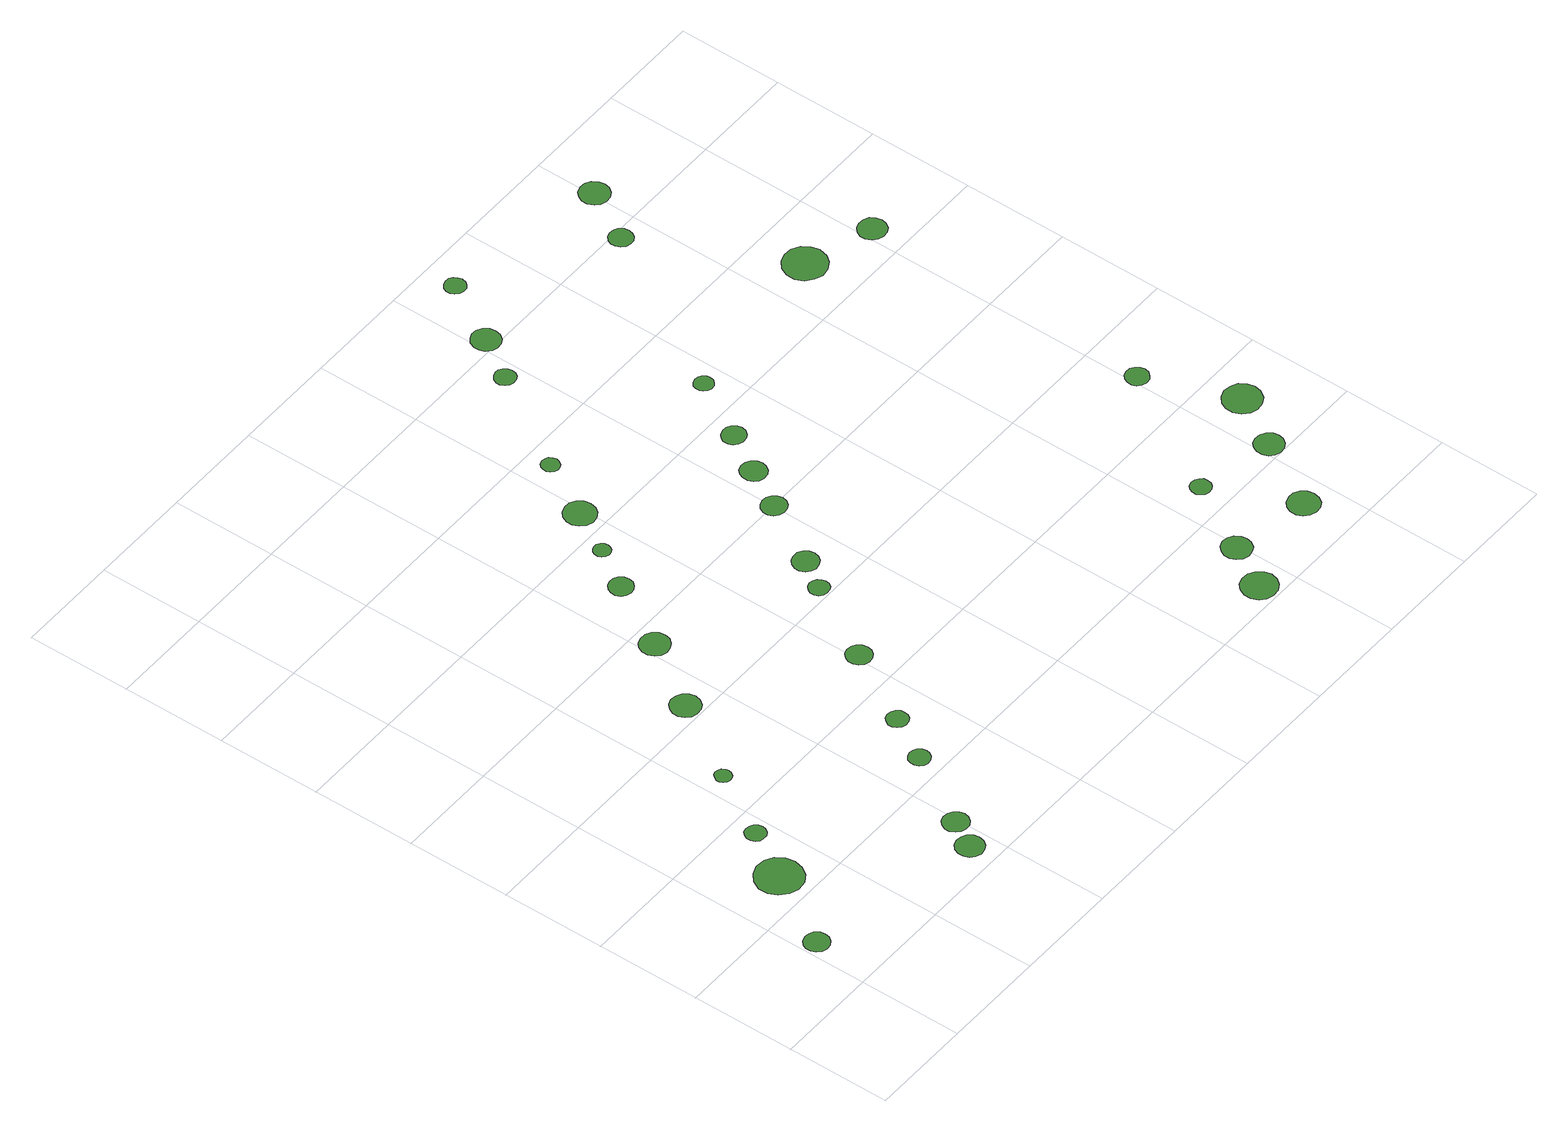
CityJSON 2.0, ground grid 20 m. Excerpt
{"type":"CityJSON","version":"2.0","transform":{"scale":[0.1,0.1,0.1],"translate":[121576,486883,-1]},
"CityObjects":{
"tree1":{"type":"SolitaryVegetationObject","attributes":{"function":"something"},"geometry":[{"type":"MultiSurface","lod":"1","boundaries":[[[0,1,2,3,4,5,6,7,8,9,10,11,12,13,14]]]}]},
"tree2":{"type":"SolitaryVegetationObject","attributes":{"function":"something"},"geometry":[{"type":"MultiSurface","lod":"1","boundaries":[[[15,16,17,18,19,20,21,22,23,24,25,26,27,28,29]]]}]},
"tree3":{"type":"SolitaryVegetationObject","attributes":{"function":"something"},"geometry":[{"type":"MultiSurface","lod":"1","boundaries":[[[30,31,32,33,34,35,36,37,38,39,40,41,42,43,44]]]}]},
"tree4":{"type":"SolitaryVegetationObject","attributes":{"function":"something"},"geometry":[{"type":"MultiSurface","lod":"1","boundaries":[[[45,46,47,48,49,50,51,52,53,54,55,56,57,58,59]]]}]},
"tree5":{"type":"SolitaryVegetationObject","attributes":{"function":"something"},"geometry":[{"type":"MultiSurface","lod":"1","boundaries":[[[60,61,62,63,64,65,66,67,68,69,70,71,72,73,74]]]}]},
"tree6":{"type":"SolitaryVegetationObject","attributes":{"function":"something"},"geometry":[{"type":"MultiSurface","lod":"1","boundaries":[[[75,76,77,78,79,80,81,82,83,84,85,86,87,88,89]]]}]},
"tree7":{"type":"SolitaryVegetationObject","attributes":{"function":"something"},"geometry":[{"type":"MultiSurface","lod":"1","boundaries":[[[90,91,92,93,94,95,96,97,98,99,100,101,102,103,104]]]}]},
"tree8":{"type":"SolitaryVegetationObject","attributes":{"function":"something"},"geometry":[{"type":"MultiSurface","lod":"1","boundaries":[[[105,106,107,108,109,110,111,112,113,114,115,116,117,118,119]]]}]},
"tree9":{"type":"SolitaryVegetationObject","attributes":{"function":"something"},"geometry":[{"type":"MultiSurface","lod":"1","boundaries":[[[120,121,122,123,124,125,126,127,128,129,130,131,132,133,134]]]}]},
"tree10":{"type":"SolitaryVegetationObject","attributes":{"function":"something"},"geometry":[{"type":"MultiSurface","lod":"1","boundaries":[[[135,136,137,138,139,140,141,142,143,144,145,146,147,148,149]]]}]},
"tree11":{"type":"SolitaryVegetationObject","attributes":{"function":"something"},"geometry":[{"type":"MultiSurface","lod":"1","boundaries":[[[150,151,152,153,154,155,156,157,158,159,160,161,162,163,164]]]}]},
"tree12":{"type":"SolitaryVegetationObject","attributes":{"function":"something"},"geometry":[{"type":"MultiSurface","lod":"1","boundaries":[[[165,166,167,168,169,170,171,172,173,174,175,176,177,178,179]]]}]},
"tree13":{"type":"SolitaryVegetationObject","attributes":{"function":"something"},"geometry":[{"type":"MultiSurface","lod":"1","boundaries":[[[180,181,182,183,184,185,186,187,188,189,190,191,192,193,194]]]}]},
"tree14":{"type":"SolitaryVegetationObject","attributes":{"function":"something"},"geometry":[{"type":"MultiSurface","lod":"1","boundaries":[[[195,196,197,198,199,200,201,202,203,204,205,206,207,208,209]]]}]},
"tree15":{"type":"SolitaryVegetationObject","attributes":{"function":"something"},"geometry":[{"type":"MultiSurface","lod":"1","boundaries":[[[210,211,212,213,214,215,216,217,218,219,220,221,222,223,224]]]}]},
"tree16":{"type":"SolitaryVegetationObject","attributes":{"function":"something"},"geometry":[{"type":"MultiSurface","lod":"1","boundaries":[[[225,226,227,228,229,230,231,232,233,234,235,236,237,238,239]]]}]},
"tree17":{"type":"SolitaryVegetationObject","attributes":{"function":"something"},"geometry":[{"type":"MultiSurface","lod":"1","boundaries":[[[240,241,242,243,244,245,246,247,248,249,250,251,252,253,254]]]}]},
"tree18":{"type":"SolitaryVegetationObject","attributes":{"function":"something"},"geometry":[{"type":"MultiSurface","lod":"1","boundaries":[[[255,256,257,258,259,260,261,262,263,264,265,266,267,268,269]]]}]},
"tree19":{"type":"SolitaryVegetationObject","attributes":{"function":"something"},"geometry":[{"type":"MultiSurface","lod":"1","boundaries":[[[270,271,272,273,274,275,276,277,278,279,280,281,282,283,284]]]}]},
"tree20":{"type":"SolitaryVegetationObject","attributes":{"function":"something"},"geometry":[{"type":"MultiSurface","lod":"1","boundaries":[[[285,286,287,288,289,290,291,292,293,294,295,296,297,298,299]]]}]},
"tree21":{"type":"SolitaryVegetationObject","attributes":{"function":"something"},"geometry":[{"type":"MultiSurface","lod":"1","boundaries":[[[300,301,302,303,304,305,306,307,308,309,310,311,312,313,314]]]}]},
"tree22":{"type":"SolitaryVegetationObject","attributes":{"function":"something"},"geometry":[{"type":"MultiSurface","lod":"1","boundaries":[[[315,316,317,318,319,320,321,322,323,324,325,326,327,328,329]]]}]},
"tree23":{"type":"SolitaryVegetationObject","attributes":{"function":"something"},"geometry":[{"type":"MultiSurface","lod":"1","boundaries":[[[330,331,332,333,334,335,336,337,338,339,340,341,342,343,344]]]}]},
"tree24":{"type":"SolitaryVegetationObject","attributes":{"function":"something"},"geometry":[{"type":"MultiSurface","lod":"1","boundaries":[[[345,346,347,348,349,350,351,352,353,354,355,356,357,358,359]]]}]},
"tree25":{"type":"SolitaryVegetationObject","attributes":{"function":"something"},"geometry":[{"type":"MultiSurface","lod":"1","boundaries":[[[360,361,362,363,364,365,366,367,368,369,370,371,372,373,374]]]}]},
"tree26":{"type":"SolitaryVegetationObject","attributes":{"function":"something"},"geometry":[{"type":"MultiSurface","lod":"1","boundaries":[[[375,376,377,378,379,380,381,382,383,384,385,386,387,388,389]]]}]},
"tree27":{"type":"SolitaryVegetationObject","attributes":{"function":"something"},"geometry":[{"type":"MultiSurface","lod":"1","boundaries":[[[390,391,392,393,394,395,396,397,398,399,400,401,402,403,404]]]}]},
"tree28":{"type":"SolitaryVegetationObject","attributes":{"function":"something"},"geometry":[{"type":"MultiSurface","lod":"1","boundaries":[[[405,406,407,408,409,410,411,412,413,414,415,416,417,418,419]]]}]},
"tree29":{"type":"SolitaryVegetationObject","attributes":{"function":"something"},"geometry":[{"type":"MultiSurface","lod":"1","boundaries":[[[420,421,422,423,424,425,426,427,428,429,430,431,432,433,434]]]}]},
"tree30":{"type":"SolitaryVegetationObject","attributes":{"function":"something"},"geometry":[{"type":"MultiSurface","lod":"1","boundaries":[[[435,436,437,438,439,440,441,442,443,444,445,446,447,448,449]]]}]},
"tree31":{"type":"SolitaryVegetationObject","attributes":{"function":"something"},"geometry":[{"type":"MultiSurface","lod":"1","boundaries":[[[450,451,452,453,454,455,456,457,458,459,460,461,462,463,464]]]}]},
"tree32":{"type":"SolitaryVegetationObject","attributes":{"function":"something"},"geometry":[{"type":"MultiSurface","lod":"1","boundaries":[[[465,466,467,468,469,470,471,472,473,474,475,476,477,478,479]]]}]},
"tree33":{"type":"SolitaryVegetationObject","attributes":{"function":"something"},"geometry":[{"type":"MultiSurface","lod":"1","boundaries":[[[480,481,482,483,484,485,486,487,488,489,490,491,492,493,494]]]}]},
"tree34":{"type":"SolitaryVegetationObject","attributes":{"function":"something"},"geometry":[{"type":"MultiSurface","lod":"1","boundaries":[[[495,496,497,498,499,500,501,502,503,504,505,506,507,508,509]]]}]},
"tree35":{"type":"SolitaryVegetationObject","attributes":{"function":"something"},"geometry":[{"type":"MultiSurface","lod":"1","boundaries":[[[510,511,512,513,514,515,516,517,518,519,520,521,522,523,524]]]}]}
},
"vertices":[
[53,119,10],[51,128,10],[45,137,10],[36,141,10],[27,142,10],[17,139,10],[10,133,10],[6,124,10],[6,114,10],[10,105,10],[17,98,10],[27,95,10],[36,96,10],[45,101,10],[51,109,10],
[158,263,10],[154,281,10],[144,296,10],[128,305,10],[109,307,10],[92,301,10],[78,289,10],[70,272,10],[70,253,10],[78,237,10],[92,224,10],[109,218,10],[128,220,10],[144,230,10],[154,245,10],
[190,356,10],[189,364,10],[184,370,10],[177,374,10],[169,375,10],[161,373,10],[155,367,10],[152,360,10],[152,352,10],[155,344,10],[161,339,10],[169,337,10],[177,337,10],[184,341,10],[189,348,10],
[391,52,10],[389,63,10],[382,72,10],[373,77,10],[362,78,10],[351,75,10],[343,67,10],[339,57,10],[339,46,10],[343,36,10],[351,29,10],[362,25,10],[373,27,10],[382,32,10],[389,41,10],
[261,481,10],[260,487,10],[256,493,10],[250,496,10],[244,497,10],[238,495,10],[233,490,10],[230,484,10],[230,478,10],[233,472,10],[238,467,10],[244,465,10],[250,466,10],[256,469,10],[260,475,10],
[420,105,10],[418,115,10],[412,123,10],[403,128,10],[393,130,10],[383,126,10],[376,120,10],[371,110,10],[371,100,10],[376,91,10],[383,84,10],[393,81,10],[403,82,10],[412,87,10],[418,95,10],
[367,632,10],[364,643,10],[357,653,10],[347,658,10],[335,660,10],[324,656,10],[316,648,10],[311,638,10],[311,626,10],[316,615,10],[324,607,10],[335,604,10],[347,605,10],[357,611,10],[364,620,10],
[500,246,10],[498,254,10],[493,261,10],[486,265,10],[477,266,10],[469,263,10],[463,258,10],[460,250,10],[460,242,10],[463,234,10],[469,228,10],[477,226,10],[486,227,10],[493,231,10],[498,238,10],
[549,330,10],[548,338,10],[543,345,10],[535,349,10],[527,350,10],[519,348,10],[513,342,10],[509,334,10],[509,326,10],[513,318,10],[519,312,10],[527,310,10],[535,311,10],[543,315,10],[548,322,10],
[450,760,10],[448,772,10],[441,781,10],[431,787,10],[419,788,10],[408,784,10],[400,777,10],[395,766,10],[395,754,10],[400,744,10],[408,736,10],[419,732,10],[431,734,10],[441,740,10],[448,749,10],
[634,473,10],[632,483,10],[626,491,10],[618,496,10],[608,497,10],[598,494,10],[591,487,10],[587,478,10],[587,468,10],[591,459,10],[598,452,10],[608,449,10],[618,450,10],[626,455,10],[632,463,10],
[519,888,10],[517,897,10],[511,905,10],[503,910,10],[494,910,10],[485,908,10],[478,901,10],[474,892,10],[474,883,10],[478,874,10],[485,868,10],[494,865,10],[503,866,10],[511,871,10],[517,878,10],
[561,965,10],[560,972,10],[556,977,10],[550,981,10],[543,981,10],[537,979,10],[532,975,10],[529,969,10],[529,962,10],[532,956,10],[537,951,10],[543,949,10],[550,950,10],[556,953,10],[560,959,10],
[715,623,10],[713,630,10],[709,637,10],[702,641,10],[694,642,10],[686,639,10],[680,634,10],[677,627,10],[677,619,10],[680,611,10],[686,606,10],[694,604,10],[702,605,10],[709,608,10],[713,615,10],
[621,1047,10],[619,1060,10],[611,1070,10],[600,1076,10],[588,1077,10],[576,1073,10],[567,1065,10],[562,1053,10],[562,1041,10],[567,1030,10],[576,1021,10],[588,1017,10],[600,1019,10],[611,1025,10],[619,1035,10],
[756,678,10],[754,688,10],[748,696,10],[739,702,10],[728,702,10],[719,699,10],[711,692,10],[707,683,10],[707,673,10],[711,663,10],[719,657,10],[728,653,10],[739,655,10],[748,660,10],[754,668,10],
[670,1156,10],[668,1163,10],[664,1169,10],[658,1172,10],[651,1173,10],[644,1171,10],[639,1166,10],[636,1159,10],[636,1152,10],[639,1146,10],[644,1141,10],[651,1139,10],[658,1140,10],[664,1143,10],[668,1149,10],
[827,800,10],[825,810,10],[819,817,10],[811,822,10],[801,823,10],[791,820,10],[784,814,10],[780,805,10],[780,795,10],[784,786,10],[791,780,10],[801,777,10],[811,778,10],[819,782,10],[825,790,10],
[872,876,10],[870,886,10],[864,895,10],[855,900,10],[845,901,10],[835,898,10],[828,891,10],[824,882,10],[824,871,10],[828,862,10],[835,855,10],[845,852,10],[855,853,10],[864,858,10],[870,867,10],
[1181,39,10],[1178,52,10],[1169,64,10],[1157,71,10],[1143,72,10],[1130,68,10],[1120,59,10],[1114,46,10],[1114,32,10],[1120,19,10],[1130,10,10],[1143,5,10],[1157,7,10],[1169,14,10],[1178,25,10],
[791,1342,10],[789,1350,10],[784,1357,10],[777,1361,10],[769,1362,10],[761,1359,10],[755,1354,10],[751,1346,10],[751,1338,10],[755,1330,10],[761,1325,10],[769,1322,10],[777,1323,10],[784,1327,10],[789,1334,10],
[917,954,10],[915,963,10],[909,971,10],[901,975,10],[892,976,10],[883,973,10],[876,967,10],[872,959,10],[872,949,10],[876,941,10],[883,935,10],[892,932,10],[901,933,10],[909,937,10],[915,945,10],
[1223,123,10],[1221,134,10],[1214,144,10],[1204,150,10],[1192,151,10],[1181,147,10],[1173,139,10],[1168,129,10],[1168,117,10],[1173,107,10],[1181,99,10],[1192,95,10],[1204,97,10],[1214,102,10],[1221,112,10],
[848,1421,10],[846,1432,10],[839,1441,10],[829,1447,10],[818,1448,10],[808,1444,10],[799,1437,10],[795,1426,10],[795,1415,10],[799,1405,10],[808,1397,10],[818,1394,10],[829,1395,10],[839,1400,10],[846,1410,10],
[979,1068,10],[978,1075,10],[973,1082,10],[967,1085,10],[959,1086,10],[952,1084,10],[946,1079,10],[944,1072,10],[944,1064,10],[946,1058,10],[952,1053,10],[959,1050,10],[967,1051,10],[973,1055,10],[978,1061,10],
[1292,258,10],[1291,266,10],[1286,272,10],[1279,276,10],[1271,277,10],[1263,275,10],[1258,270,10],[1254,262,10],[1254,254,10],[1258,247,10],[1263,242,10],[1271,239,10],[1279,240,10],[1286,244,10],[1291,250,10],
[911,1539,10],[909,1547,10],[905,1554,10],[898,1558,10],[889,1559,10],[881,1556,10],[875,1551,10],[872,1543,10],[872,1535,10],[875,1528,10],[881,1522,10],[889,1520,10],[898,1520,10],[905,1525,10],[909,1531,10],
[1376,98,10],[1373,110,10],[1366,120,10],[1355,126,10],[1343,127,10],[1331,123,10],[1322,115,10],[1317,104,10],[1317,91,10],[1322,80,10],[1331,72,10],[1343,68,10],[1355,69,10],[1366,75,10],[1373,85,10],
[1449,228,10],[1447,239,10],[1440,248,10],[1430,254,10],[1419,255,10],[1408,252,10],[1400,244,10],[1396,234,10],[1396,223,10],[1400,212,10],[1408,205,10],[1419,201,10],[1430,202,10],[1440,208,10],[1447,217,10],
[1437,501,10],[1435,510,10],[1429,517,10],[1422,522,10],[1413,523,10],[1404,520,10],[1397,514,10],[1394,505,10],[1394,496,10],[1397,488,10],[1404,482,10],[1413,479,10],[1422,480,10],[1429,485,10],[1435,492,10],
[1172,1387,10],[1170,1396,10],[1165,1404,10],[1157,1408,10],[1148,1409,10],[1139,1407,10],[1132,1400,10],[1128,1392,10],[1128,1383,10],[1132,1374,10],[1139,1368,10],[1148,1365,10],[1157,1366,10],[1165,1371,10],[1170,1378,10],
[1516,329,10],[1513,344,10],[1504,356,10],[1491,363,10],[1476,365,10],[1462,360,10],[1451,350,10],[1445,337,10],[1445,322,10],[1451,308,10],[1462,298,10],[1476,293,10],[1491,295,10],[1504,302,10],[1513,315,10],
[1330,1105,10],[1326,1121,10],[1316,1135,10],[1301,1144,10],[1285,1145,10],[1269,1140,10],[1256,1129,10],[1249,1113,10],[1249,1096,10],[1256,1081,10],[1269,1070,10],[1285,1064,10],[1301,1066,10],[1316,1075,10],[1326,1088,10],
[1234,1486,10],[1232,1497,10],[1225,1507,10],[1215,1513,10],[1203,1514,10],[1192,1510,10],[1184,1502,10],[1179,1492,10],[1179,1480,10],[1184,1469,10],[1192,1462,10],[1203,1458,10],[1215,1459,10],[1225,1465,10],[1232,1475,10],
[1449,1065,10],[1446,1076,10],[1440,1085,10],[1430,1090,10],[1419,1091,10],[1409,1088,10],[1401,1081,10],[1396,1070,10],[1396,1060,10],[1401,1049,10],[1409,1042,10],[1419,1039,10],[1430,1040,10],[1440,1045,10],[1446,1054,10]
]}
